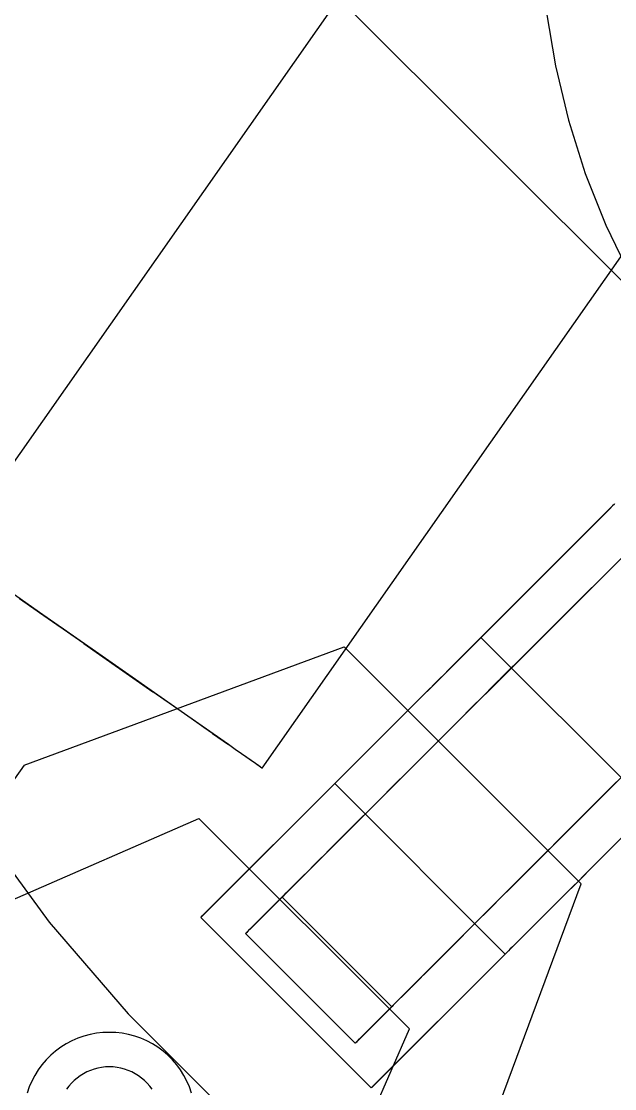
# Model space of a CAD drawing. Header units: millimetres. Extents: x -180 to 1414, y -663 to 972.
# Drawn here: x -75.1 to -40.7, y -518.3 to -456.3 of the extents above; entities that cross this region are included whole.
import ezdxf

# ---------------------------------------------------------------- set-up
doc = ezdxf.new("R2010")
doc.units = ezdxf.units.MM
doc.layers.add('HEAD_FRONT', color=8, linetype='Continuous')

msp = doc.modelspace()

# ---------------------------------------------------------------- linework, layer by layer
at = {"layer": 'HEAD_FRONT'}
for p, q in [((-84.381, -427.255), (-34.813, -476.823)), ((-79.15, -487.052), (-38.942, -429.63)), ((-61.129, -499.671), (-20.921, -442.248)), ((-44.64, -455.681), (-44.115, -458.879)), ((-44.115, -458.879), (-43.362, -462.032)), ((-43.362, -462.032), (-42.383, -465.122)), ((-18.238, -465.41), (-44.695, -491.867)), ((-42.383, -465.122), (-41.185, -468.134)), ((-45.874, -493.046), (-19.416, -466.588)), ((-41.185, -468.134), (-39.772, -471.051)), ((-55.949, -503.121), (-29.492, -476.663)), ((-30.67, -477.842), (-57.128, -504.299)), ((-49.585, -509.485), (-23.128, -483.027)), ((-50.764, -510.663), (-24.306, -484.206)), ((-40.96, -484.596), (-48.625, -492.261)), ((-40.793, -484.429), (-48.543, -492.179)), ((-40.96, -484.596), (-48.543, -492.179)), ((-40.793, -484.429), (-48.484, -492.12)), ((-40.96, -484.596), (-41.193, -484.829)), ((-40.793, -484.429), (-40.96, -484.596)), ((-40.692, -484.328), (-40.793, -484.429)), ((-40.692, -484.328), (-40.659, -484.295)), ((-41.193, -484.829), (-48.625, -492.261)), ((-41.193, -484.829), (-48.543, -492.179)), ((-41.49, -485.126), (-41.849, -485.485)), ((-41.193, -484.829), (-41.49, -485.126)), ((-41.849, -485.485), (-49.005, -492.641)), ((-42.269, -485.905), (-42.747, -486.383)), ((-41.849, -485.485), (-42.269, -485.905)), ((-42.747, -486.383), (-49.362, -492.998)), ((-42.747, -486.383), (-43.281, -486.917)), ((-43.281, -486.917), (-49.362, -492.998)), ((-43.281, -486.917), (-43.868, -487.504)), ((-43.868, -487.504), (-49.569, -493.205)), ((-43.868, -487.504), (-44.503, -488.139)), ((-74.049, -490.624), (-77.184, -488.429)), ((-44.503, -488.139), (-50.034, -493.67)), ((-44.503, -488.139), (-45.185, -488.821)), ((-45.185, -488.821), (-50.034, -493.67)), ((-45.185, -488.821), (-49.794, -493.43)), ((-45.185, -488.821), (-45.908, -489.544)), ((-45.908, -489.544), (-46.669, -490.305)), ((-74.645, -490.207), (-75.215, -489.808)), ((-75.215, -489.808), (-72.795, -491.502)), ((-74.049, -490.624), (-74.645, -490.207)), ((-74.645, -490.207), (-72.795, -491.502)), ((-70.813, -492.89), (-74.049, -490.624)), ((-73.431, -491.057), (-74.049, -490.624)), ((-74.049, -490.624), (-72.795, -491.502)), ((-46.669, -490.305), (-50.558, -494.194)), ((-46.669, -490.305), (-47.464, -491.1)), ((-71.482, -492.421), (-73.431, -491.057)), ((-72.795, -491.502), (-73.431, -491.057)), ((-72.144, -491.958), (-72.795, -491.502)), ((-47.464, -491.1), (-48.288, -491.924)), ((-71.482, -492.421), (-72.144, -491.958)), ((-48.288, -491.924), (-49.136, -492.772)), ((-48.484, -492.12), (-48.543, -492.179)), ((-48.449, -492.085), (-48.484, -492.12)), ((-48.449, -492.085), (-48.437, -492.073)), ((-48.437, -492.073), (-38.537, -501.972)), ((-45.408, -492.58), (-44.695, -491.867)), ((-74.953, -499.497), (-56.371, -492.624)), ((-70.813, -492.89), (-71.482, -492.421)), ((-71.482, -492.421), (-69.466, -493.833)), ((-71.482, -492.421), (-67.483, -495.221)), ((-56.371, -492.624), (-42.624, -506.371)), ((-49.136, -492.772), (-50.005, -493.641)), ((-49.005, -492.641), (-49.174, -492.81)), ((-48.857, -492.493), (-49.005, -492.641)), ((-48.73, -492.366), (-48.857, -492.493)), ((-48.625, -492.261), (-48.73, -492.366)), ((-48.543, -492.179), (-48.625, -492.261)), ((-46.152, -493.323), (-45.408, -492.58)), ((-65.634, -496.516), (-70.813, -492.89)), ((-70.139, -493.362), (-70.813, -492.89)), ((-70.813, -492.89), (-69.466, -493.833)), ((-69.466, -493.833), (-70.139, -493.362)), ((-49.569, -493.205), (-49.794, -493.43)), ((-49.362, -492.998), (-49.569, -493.205)), ((-49.174, -492.81), (-49.362, -492.998)), ((-46.922, -494.093), (-46.152, -493.323)), ((-46.451, -493.623), (-45.874, -493.046)), ((-68.796, -494.302), (-69.466, -493.833)), ((-50.005, -493.641), (-50.888, -494.524)), ((-50.289, -493.926), (-50.558, -494.194)), ((-50.034, -493.67), (-50.289, -493.926)), ((-49.794, -493.43), (-50.034, -493.67)), ((-47.054, -494.226), (-46.451, -493.623)), ((-65.634, -496.516), (-68.796, -494.302)), ((-68.134, -494.766), (-68.796, -494.302)), ((-68.796, -494.302), (-67.483, -495.221)), ((-50.888, -494.524), (-51.781, -495.417)), ((-50.839, -494.475), (-51.129, -494.765)), ((-50.558, -494.194), (-50.839, -494.475)), ((-47.714, -494.885), (-46.922, -494.093)), ((-47.678, -494.85), (-47.054, -494.226)), ((-65.634, -496.516), (-68.134, -494.766)), ((-67.483, -495.221), (-68.134, -494.766)), ((-66.847, -495.667), (-67.483, -495.221)), ((-51.429, -495.065), (-51.735, -495.371)), ((-51.129, -494.765), (-51.429, -495.065)), ((-48.524, -495.696), (-47.714, -494.885)), ((-48.32, -495.492), (-47.678, -494.85)), ((-66.23, -496.099), (-66.847, -495.667)), ((-51.781, -495.417), (-52.679, -496.315)), ((-52.047, -495.683), (-52.362, -495.998)), ((-51.735, -495.371), (-52.047, -495.683)), ((-49.348, -496.519), (-48.524, -495.696)), ((-48.977, -496.148), (-48.32, -495.492)), ((-65.634, -496.516), (-66.23, -496.099)), ((-52.679, -496.315), (-53.578, -497.214)), ((-52.679, -496.315), (-52.997, -496.633)), ((-52.362, -495.998), (-52.679, -496.315)), ((-49.644, -496.816), (-48.977, -496.148)), ((-63.534, -497.987), (-65.634, -496.516)), ((-64.01, -497.653), (-65.634, -496.516)), ((-65.063, -496.916), (-65.634, -496.516)), ((-64.01, -497.653), (-65.063, -496.916)), ((-64.521, -497.295), (-65.063, -496.916)), ((-53.312, -496.948), (-53.624, -497.26)), ((-52.997, -496.633), (-53.312, -496.948)), ((-50.319, -497.49), (-49.644, -496.816)), ((-50.18, -497.352), (-49.348, -496.519)), ((-64.01, -497.653), (-64.521, -497.295)), ((-63.534, -497.987), (-64.01, -497.653)), ((-64.01, -497.653), (-63.094, -498.295)), ((-53.578, -497.214), (-54.471, -498.107)), ((-53.93, -497.566), (-54.229, -497.866)), ((-53.624, -497.26), (-53.93, -497.566)), ((-51.017, -498.188), (-50.18, -497.352)), ((-50.997, -498.168), (-50.319, -497.49)), ((-63.094, -498.295), (-63.534, -497.987)), ((-62.694, -498.575), (-63.094, -498.295)), ((-54.471, -498.107), (-55.354, -498.99)), ((-54.52, -498.156), (-54.801, -498.437)), ((-54.229, -497.866), (-54.52, -498.156)), ((-51.852, -499.024), (-51.017, -498.188)), ((-51.674, -498.846), (-50.997, -498.168)), ((-62.336, -498.826), (-62.694, -498.575)), ((-61.529, -499.391), (-62.336, -498.826)), ((-62.021, -499.046), (-62.336, -498.826)), ((-58.69, -502.326), (-55.069, -498.705)), ((-55.325, -498.961), (-55.565, -499.201)), ((-55.069, -498.705), (-55.325, -498.961)), ((-54.801, -498.437), (-55.069, -498.705)), ((-52.347, -499.519), (-51.674, -498.846)), ((-74.953, -499.497), (-106.773, -544.045)), ((-61.751, -499.235), (-62.021, -499.046)), ((-61.529, -499.391), (-61.751, -499.235)), ((-61.229, -499.601), (-61.529, -499.391)), ((-61.354, -499.513), (-61.529, -499.391)), ((-61.229, -499.601), (-61.354, -499.513)), ((-61.154, -499.653), (-61.229, -499.601)), ((-55.354, -498.99), (-56.223, -499.859)), ((-55.79, -499.426), (-55.996, -499.633)), ((-55.565, -499.201), (-55.79, -499.426)), ((-53.012, -500.184), (-52.347, -499.519)), ((-52.683, -499.854), (-51.852, -499.024)), ((-63.51, -507.146), (-56.502, -500.138)), ((-61.129, -499.671), (-61.154, -499.653)), ((-56.223, -499.859), (-57.071, -500.707)), ((-56.502, -500.138), (-56.629, -500.265)), ((-56.354, -499.99), (-56.502, -500.138)), ((-56.185, -499.821), (-56.354, -499.99)), ((-55.996, -499.633), (-56.185, -499.821)), ((-53.012, -500.184), (-53.666, -500.837)), ((-53.504, -500.675), (-52.683, -499.854)), ((-40.69, -500.59), (-40.088, -499.987)), ((-64.7, -508.336), (-56.922, -500.558)), ((-64.667, -508.303), (-56.91, -500.546)), ((-64.566, -508.202), (-56.875, -500.511)), ((-64.399, -508.035), (-56.816, -500.452)), ((-64.166, -507.802), (-56.734, -500.37)), ((-57.071, -500.707), (-57.895, -501.531)), ((-56.91, -500.546), (-56.922, -500.558)), ((-56.922, -500.558), (-47.023, -510.458)), ((-56.875, -500.511), (-56.91, -500.546)), ((-56.816, -500.452), (-56.875, -500.511)), ((-56.734, -500.37), (-56.816, -500.452)), ((-56.629, -500.265), (-56.734, -500.37)), ((-54.31, -501.481), (-53.504, -500.675)), ((-53.666, -500.837), (-54.303, -501.475)), ((-41.35, -501.249), (-40.558, -500.457)), ((-41.314, -501.214), (-40.69, -500.59)), ((-42.16, -502.06), (-41.35, -501.249)), ((-41.956, -501.856), (-41.314, -501.214)), ((-57.895, -501.531), (-58.69, -502.326)), ((-55.097, -502.269), (-54.31, -501.481)), ((-54.303, -501.475), (-54.922, -502.094)), ((-42.984, -502.883), (-42.16, -502.06)), ((-42.613, -502.512), (-41.956, -501.856)), ((-75.632, -507.304), (-64.799, -502.58)), ((-64.799, -502.58), (-52.58, -514.799)), ((-58.69, -502.326), (-59.451, -503.087)), ((-56.597, -503.768), (-54.922, -502.094)), ((-55.519, -502.691), (-56.09, -503.261)), ((-55.861, -503.032), (-55.097, -502.269)), ((-54.922, -502.094), (-55.519, -502.691)), ((-43.28, -503.18), (-42.613, -502.512)), ((-77.666, -502.952), (-73.492, -508.608)), ((-77.666, -502.952), (-73.492, -508.608)), ((-59.451, -503.087), (-60.174, -503.81)), ((-56.09, -503.261), (-56.632, -503.803)), ((-56.597, -503.768), (-55.861, -503.032)), ((-56.499, -503.67), (-55.949, -503.121)), ((-43.955, -503.854), (-43.28, -503.18)), ((-43.816, -503.716), (-42.984, -502.883)), ((-60.174, -503.81), (-60.856, -504.492)), ((-57.301, -504.473), (-56.597, -503.768)), ((-56.632, -503.803), (-57.141, -504.313)), ((-57.017, -504.188), (-56.499, -503.67)), ((-44.653, -504.552), (-43.816, -503.716)), ((-44.633, -504.532), (-43.955, -503.854)), ((-40.105, -503.54), (-40.988, -504.423)), ((-60.856, -504.492), (-61.491, -505.127)), ((-57.97, -505.141), (-57.301, -504.473)), ((-57.128, -504.299), (-57.806, -504.977)), ((-57.141, -504.313), (-57.616, -504.788)), ((-57.501, -504.672), (-57.017, -504.188)), ((-45.488, -505.388), (-44.653, -504.552)), ((-45.31, -505.21), (-44.633, -504.532)), ((-40.988, -504.423), (-41.882, -505.317)), ((-40.939, -504.374), (-41.23, -504.665)), ((-40.659, -504.094), (-40.939, -504.374)), ((-61.491, -505.127), (-62.078, -505.714)), ((-59.594, -506.766), (-57.501, -504.672)), ((-59.594, -506.766), (-57.948, -505.12)), ((-58.599, -505.77), (-57.97, -505.141)), ((-57.806, -504.977), (-58.445, -505.617)), ((-58.356, -505.527), (-57.948, -505.12)), ((-57.616, -504.788), (-58.054, -505.225)), ((-57.948, -505.12), (-57.501, -504.672)), ((-41.529, -504.964), (-41.836, -505.271)), ((-41.23, -504.665), (-41.529, -504.964)), ((-62.078, -505.714), (-62.612, -506.248)), ((-59.185, -506.356), (-58.599, -505.77)), ((-58.445, -505.617), (-59.042, -506.214)), ((-58.451, -505.623), (-58.807, -505.978)), ((-58.722, -505.893), (-58.356, -505.527)), ((-58.054, -505.225), (-58.451, -505.623)), ((-46.319, -506.218), (-45.488, -505.388)), ((-45.983, -505.883), (-45.31, -505.21)), ((-41.882, -505.317), (-42.78, -506.215)), ((-42.148, -505.583), (-42.463, -505.898)), ((-41.836, -505.271), (-42.148, -505.583)), ((-62.612, -506.248), (-63.09, -506.726)), ((-59.725, -506.896), (-59.185, -506.356)), ((-59.042, -506.214), (-59.594, -506.766)), ((-59.118, -506.29), (-59.383, -506.555)), ((-59.321, -506.493), (-59.044, -506.216)), ((-58.807, -505.978), (-59.118, -506.29)), ((-59.044, -506.216), (-58.722, -505.893)), ((-49.497, -524.953), (-42.624, -506.371)), ((-47.14, -507.039), (-46.319, -506.218)), ((-45.983, -505.883), (-46.648, -506.548)), ((-42.78, -506.215), (-43.678, -507.113)), ((-42.78, -506.215), (-43.097, -506.532)), ((-42.463, -505.898), (-42.78, -506.215)), ((-63.09, -506.726), (-63.51, -507.146)), ((-62.061, -509.233), (-59.865, -507.037)), ((-61.797, -508.968), (-59.733, -506.905)), ((-61.365, -508.537), (-59.383, -506.555)), ((-60.215, -507.387), (-59.725, -506.896)), ((-59.594, -506.766), (-60.097, -507.269)), ((-59.947, -507.119), (-59.865, -507.037)), ((-59.771, -506.942), (-59.891, -507.062)), ((-59.865, -507.037), (-59.733, -506.905)), ((-59.601, -506.773), (-59.771, -506.942)), ((-59.733, -506.905), (-59.551, -506.723)), ((-59.383, -506.555), (-59.601, -506.773)), ((-59.551, -506.723), (-59.321, -506.493)), ((-47.946, -507.845), (-47.14, -507.039)), ((-46.648, -506.548), (-47.302, -507.201)), ((-43.412, -506.847), (-43.724, -507.159)), ((-43.097, -506.532), (-43.412, -506.847)), ((-63.869, -507.505), (-64.166, -507.802)), ((-63.51, -507.146), (-63.869, -507.505)), ((-62.077, -509.249), (-59.96, -507.132)), ((-60.654, -507.825), (-60.215, -507.387)), ((-60.097, -507.269), (-60.549, -507.721)), ((-59.979, -507.151), (-59.947, -507.119)), ((-59.96, -507.132), (-59.979, -507.151)), ((-59.979, -507.151), (-53.615, -513.515)), ((-59.891, -507.062), (-59.96, -507.132)), ((-47.302, -507.201), (-47.94, -507.839)), ((-43.678, -507.113), (-44.572, -508.007)), ((-44.031, -507.466), (-44.33, -507.765)), ((-43.724, -507.159), (-44.031, -507.466)), ((-64.566, -508.202), (-64.667, -508.303)), ((-64.399, -508.035), (-64.566, -508.202)), ((-64.166, -507.802), (-64.399, -508.035)), ((-61.365, -508.537), (-61.038, -508.209)), ((-60.947, -508.118), (-61.289, -508.46)), ((-61.038, -508.209), (-60.654, -507.825)), ((-60.549, -507.721), (-60.947, -508.118)), ((-48.733, -508.632), (-47.946, -507.845)), ((-47.94, -507.839), (-48.558, -508.458)), ((-44.572, -508.007), (-45.455, -508.89)), ((-44.621, -508.056), (-44.901, -508.336)), ((-44.33, -507.765), (-44.621, -508.056)), ((-73.492, -508.608), (-68.907, -513.936)), ((-73.492, -508.608), (-68.907, -513.936)), ((-64.667, -508.303), (-64.7, -508.336)), ((-64.7, -508.336), (-54.801, -518.236)), ((-61.843, -509.015), (-61.634, -508.806)), ((-61.572, -508.744), (-61.797, -508.968)), ((-61.634, -508.806), (-61.365, -508.537)), ((-61.289, -508.46), (-61.572, -508.744)), ((-50.956, -514.391), (-45.425, -508.86)), ((-49.497, -509.396), (-48.733, -508.632)), ((-48.558, -508.458), (-49.155, -509.055)), ((-45.455, -508.89), (-46.323, -509.758)), ((-45.425, -508.86), (-45.666, -509.101)), ((-45.17, -508.605), (-45.425, -508.86)), ((-44.901, -508.336), (-45.17, -508.605)), ((-62.061, -509.233), (-62.1, -509.272)), ((-62.1, -509.272), (-62.077, -509.249)), ((-55.736, -515.636), (-62.1, -509.272)), ((-62.077, -509.249), (-61.991, -509.163)), ((-61.96, -509.131), (-62.061, -509.233)), ((-61.991, -509.163), (-61.843, -509.015)), ((-61.797, -508.968), (-61.96, -509.131)), ((-51.592, -515.027), (-45.89, -509.325)), ((-50.956, -514.391), (-45.666, -509.101)), ((-50.275, -513.71), (-45.666, -509.101)), ((-50.233, -510.132), (-49.497, -509.396)), ((-50.135, -510.034), (-49.585, -509.485)), ((-49.155, -509.055), (-49.726, -509.625)), ((-45.89, -509.325), (-46.097, -509.532)), ((-45.666, -509.101), (-45.89, -509.325)), ((-53.61, -517.045), (-46.454, -509.889)), ((-53.19, -516.625), (-46.602, -510.037)), ((-52.178, -515.613), (-46.097, -509.532)), ((-50.937, -510.837), (-50.233, -510.132)), ((-50.653, -510.552), (-50.135, -510.034)), ((-49.726, -509.625), (-50.268, -510.167)), ((-46.323, -509.758), (-47.172, -510.607)), ((-46.602, -510.037), (-46.729, -510.164)), ((-46.454, -509.889), (-46.602, -510.037)), ((-46.285, -509.72), (-46.454, -509.889)), ((-46.097, -509.532), (-46.285, -509.72)), ((-54.801, -518.236), (-47.023, -510.458)), ((-54.767, -518.202), (-47.011, -510.446)), ((-54.499, -517.934), (-46.834, -510.269)), ((-54.499, -517.934), (-46.916, -510.351)), ((-54.499, -517.934), (-46.975, -510.41)), ((-54.267, -517.702), (-46.916, -510.351)), ((-50.764, -510.663), (-51.442, -511.341)), ((-50.777, -510.677), (-51.252, -511.152)), ((-51.137, -511.036), (-50.653, -510.552)), ((-50.268, -510.167), (-50.777, -510.677)), ((-47.172, -510.607), (-47.996, -511.431)), ((-47.011, -510.446), (-47.023, -510.458)), ((-46.975, -510.41), (-47.011, -510.446)), ((-46.916, -510.351), (-46.975, -510.41)), ((-46.834, -510.269), (-46.916, -510.351)), ((-46.729, -510.164), (-46.834, -510.269)), ((-51.442, -511.341), (-52.081, -511.981)), ((-51.252, -511.152), (-51.69, -511.589)), ((-51.606, -511.505), (-50.937, -510.837)), ((-51.584, -511.484), (-51.137, -511.036)), ((-53.733, -513.633), (-51.992, -511.891)), ((-52.081, -511.981), (-52.678, -512.578)), ((-52.087, -511.987), (-52.443, -512.342)), ((-52.358, -512.257), (-51.992, -511.891)), ((-52.235, -512.134), (-51.606, -511.505)), ((-51.69, -511.589), (-52.087, -511.987)), ((-51.584, -511.484), (-51.992, -511.891)), ((-47.996, -511.431), (-48.79, -512.225)), ((-53.851, -513.751), (-52.443, -512.342)), ((-52.678, -512.578), (-53.23, -513.13)), ((-52.957, -512.857), (-52.68, -512.58)), ((-52.821, -512.72), (-52.235, -512.134)), ((-52.443, -512.342), (-52.754, -512.654)), ((-52.68, -512.58), (-52.358, -512.257)), ((-48.79, -512.225), (-49.552, -512.987)), ((-55.27, -515.17), (-53.237, -513.137)), ((-55.001, -514.901), (-53.019, -512.919)), ((-53.23, -513.13), (-53.733, -513.633)), ((-53.237, -513.137), (-53.407, -513.306)), ((-53.369, -513.268), (-53.187, -513.087)), ((-53.361, -513.26), (-52.821, -512.72)), ((-53.019, -512.919), (-53.237, -513.137)), ((-53.187, -513.087), (-52.957, -512.857)), ((-52.754, -512.654), (-53.019, -512.919)), ((-49.552, -512.987), (-50.275, -513.71)), ((-55.736, -515.636), (-53.615, -513.515)), ((-55.713, -515.612), (-53.596, -513.496)), ((-55.697, -515.597), (-53.584, -513.483)), ((-55.627, -515.527), (-53.527, -513.426)), ((-54.29, -514.189), (-53.851, -513.751)), ((-53.733, -513.633), (-54.185, -514.085)), ((-53.851, -513.751), (-53.361, -513.26)), ((-53.615, -513.515), (-53.584, -513.483)), ((-53.596, -513.496), (-53.615, -513.515)), ((-53.527, -513.426), (-53.596, -513.496)), ((-53.584, -513.483), (-53.501, -513.401)), ((-53.407, -513.306), (-53.527, -513.426)), ((-53.501, -513.401), (-53.369, -513.268)), ((-50.275, -513.71), (-50.956, -514.391)), ((-68.907, -513.936), (-63.936, -518.907)), ((-68.907, -513.936), (-63.936, -518.907)), ((-54.674, -514.573), (-54.29, -514.189)), ((-54.185, -514.085), (-54.583, -514.482)), ((-50.956, -514.391), (-51.592, -515.027)), ((-70.749, -515.059), (-71.116, -515.129)), ((-70.377, -515.018), (-70.749, -515.059)), ((-70.004, -515.004), (-70.377, -515.018)), ((-69.63, -515.018), (-70.004, -515.004)), ((-69.258, -515.059), (-69.63, -515.018)), ((-68.891, -515.129), (-69.258, -515.059)), ((-57.304, -525.632), (-52.58, -514.799)), ((-55.27, -515.17), (-55.001, -514.901)), ((-54.925, -514.824), (-55.208, -515.108)), ((-55.001, -514.901), (-54.674, -514.573)), ((-54.583, -514.482), (-54.925, -514.824)), ((-51.592, -515.027), (-52.178, -515.613)), ((-72.504, -515.673), (-72.82, -515.872)), ((-72.173, -515.499), (-72.504, -515.673)), ((-71.83, -515.349), (-72.173, -515.499)), ((-71.477, -515.226), (-71.83, -515.349)), ((-71.116, -515.129), (-71.477, -515.226)), ((-68.53, -515.226), (-68.891, -515.129)), ((-68.177, -515.349), (-68.53, -515.226)), ((-67.834, -515.499), (-68.177, -515.349)), ((-67.504, -515.673), (-67.834, -515.499)), ((-67.187, -515.872), (-67.504, -515.673)), ((-55.697, -515.597), (-55.736, -515.636)), ((-55.736, -515.636), (-55.713, -515.612)), ((-55.713, -515.612), (-55.627, -515.527)), ((-55.596, -515.495), (-55.697, -515.597)), ((-55.627, -515.527), (-55.479, -515.379)), ((-55.433, -515.332), (-55.596, -515.495)), ((-55.479, -515.379), (-55.27, -515.17)), ((-55.208, -515.108), (-55.433, -515.332)), ((-52.178, -515.613), (-52.712, -516.147)), ((-73.121, -516.094), (-73.404, -516.338)), ((-72.82, -515.872), (-73.121, -516.094)), ((-66.886, -516.094), (-67.187, -515.872)), ((-66.603, -516.338), (-66.886, -516.094)), ((-52.712, -516.147), (-53.19, -516.625)), ((-73.913, -516.886), (-74.135, -517.187)), ((-73.669, -516.603), (-73.913, -516.886)), ((-73.404, -516.338), (-73.669, -516.603)), ((-66.338, -516.603), (-66.603, -516.338)), ((-66.094, -516.886), (-66.338, -516.603)), ((-65.872, -517.187), (-66.094, -516.886)), ((-53.19, -516.625), (-53.61, -517.045)), ((-74.334, -517.504), (-74.508, -517.834)), ((-74.135, -517.187), (-74.334, -517.504)), ((-71.694, -517.525), (-71.874, -517.658)), ((-71.504, -517.405), (-71.694, -517.525)), ((-71.305, -517.301), (-71.504, -517.405)), ((-71.1, -517.211), (-71.305, -517.301)), ((-70.888, -517.137), (-71.1, -517.211)), ((-70.671, -517.079), (-70.888, -517.137)), ((-70.451, -517.037), (-70.671, -517.079)), ((-70.228, -517.012), (-70.451, -517.037)), ((-70.004, -517.004), (-70.228, -517.012)), ((-69.779, -517.012), (-70.004, -517.004)), ((-69.556, -517.037), (-69.779, -517.012)), ((-69.336, -517.079), (-69.556, -517.037)), ((-69.119, -517.137), (-69.336, -517.079)), ((-68.908, -517.211), (-69.119, -517.137)), ((-68.702, -517.301), (-68.908, -517.211)), ((-68.504, -517.405), (-68.702, -517.301)), ((-68.314, -517.525), (-68.504, -517.405)), ((-68.133, -517.658), (-68.314, -517.525)), ((-65.673, -517.504), (-65.872, -517.187)), ((-65.499, -517.834), (-65.673, -517.504)), ((-53.97, -517.405), (-54.267, -517.702)), ((-53.61, -517.045), (-53.97, -517.405)), ((-74.658, -518.177), (-74.781, -518.53)), ((-74.508, -517.834), (-74.658, -518.177)), ((-72.349, -518.133), (-72.482, -518.314)), ((-72.203, -517.963), (-72.349, -518.133)), ((-72.044, -517.804), (-72.203, -517.963)), ((-71.874, -517.658), (-72.044, -517.804)), ((-67.963, -517.804), (-68.133, -517.658)), ((-67.804, -517.963), (-67.963, -517.804)), ((-67.658, -518.133), (-67.804, -517.963)), ((-67.525, -518.314), (-67.658, -518.133)), ((-65.349, -518.177), (-65.499, -517.834)), ((-65.226, -518.53), (-65.349, -518.177)), ((-54.667, -518.102), (-54.767, -518.202)), ((-54.499, -517.934), (-54.667, -518.102)), ((-54.267, -517.702), (-54.499, -517.934)), ((-54.767, -518.202), (-54.801, -518.236))]:
    msp.add_line(p, q, dxfattribs=at)

doc.saveas('drawing.dxf')
